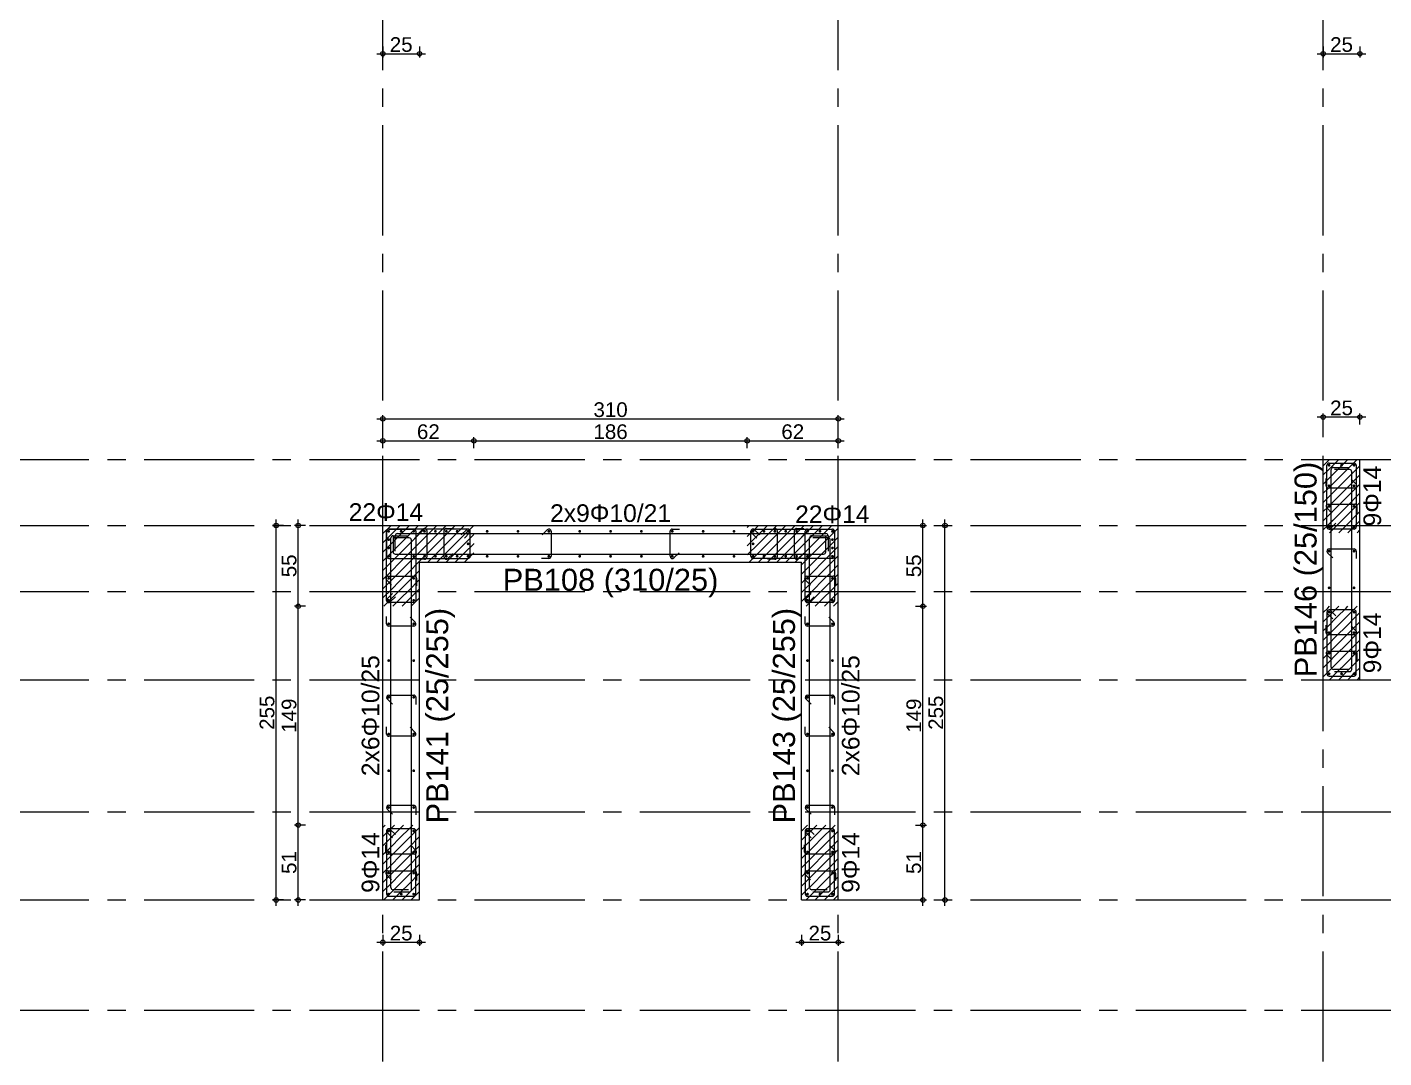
# Model space of a CAD drawing. Header units: millimetres. Extents: x 2232 to 85269, y -3593 to 5869.
# Drawn here: x 18174 to 19097, y 4433 to 5135 of the extents above; entities that cross this region are included whole.
import ezdxf

# ---------------------------------------------------------------- set-up
doc = ezdxf.new("R2010")
doc.units = ezdxf.units.MM
doc.linetypes.add('CENTER2', pattern=[112.5, 75, -12.5, 12.5, -12.5])
doc.linetypes.add('DASHDOT2', pattern=[12.7, 6.35, -3.175, 0, -3.175])
doc.layers.add('aks', color=251, linetype='DASHDOT2', lineweight=35)
for name, color, linetype in [('Donatı Yazısı', 7, 'Continuous'), ('Donatı Çizgisi', 7, 'Continuous'), ('Kolon', 7, 'Continuous'), ('Ölçülendirme', 7, 'Continuous')]:
    doc.layers.add(name, color=color, linetype=linetype)
doc.styles.add('arial_1_18', font='arial.ttf', dxfattribs={"height": 0.2})

# ---------------------------------------------------------------- blocks, each defined once
blk = doc.blocks.new('IDE912Entity7130')
at = {"layer": 'aks', "color": 250, "linetype": 'CENTER2', "lineweight": 5}
blk.add_lwpolyline([(444.42, 1895), (3754.42, 1895)], dxfattribs=at)
blk = doc.blocks.new('IDE912Entity7131')
at = {"layer": 'aks', "color": 250, "linetype": 'CENTER2', "lineweight": 5}
blk.add_lwpolyline([(444.42, 1745), (3754.42, 1745)], dxfattribs=at)
blk = doc.blocks.new('IDE912Entity7132')
at = {"layer": 'aks', "color": 250, "linetype": 'CENTER2', "lineweight": 5}
blk.add_lwpolyline([(444.42, 1850), (3754.42, 1850)], dxfattribs=at)
blk = doc.blocks.new('IDE912Entity7133')
at = {"layer": 'aks', "color": 250, "linetype": 'CENTER2', "lineweight": 5}
blk.add_lwpolyline([(444.42, 1595), (3754.42, 1595)], dxfattribs=at)
blk = doc.blocks.new('IDE912Entity7134')
at = {"layer": 'aks', "color": 250, "linetype": 'CENTER2', "lineweight": 5}
blk.add_lwpolyline([(444.42, 1805), (3754.42, 1805)], dxfattribs=at)
blk = doc.blocks.new('IDE912Entity7135')
at = {"layer": 'aks', "color": 250, "linetype": 'CENTER2', "lineweight": 5}
blk.add_lwpolyline([(444.42, 1655), (3754.42, 1655)], dxfattribs=at)
blk = doc.blocks.new('IDE912Entity7156')
at = {"layer": 'aks', "color": 250, "linetype": 'CENTER2', "lineweight": 5}
blk.add_lwpolyline([(444.42, 1520), (3754.42, 1520)], dxfattribs=at)
blk = doc.blocks.new('IDE912Entity7161')
at = {"layer": 'aks', "color": 250, "linetype": 'CENTER2', "lineweight": 5}
blk.add_lwpolyline([(2294.42, 360), (2294.42, 2530)], dxfattribs=at)
blk = doc.blocks.new('IDE912Entity7162')
at = {"layer": 'aks', "color": 250, "linetype": 'CENTER2', "lineweight": 5}
blk.add_lwpolyline([(2934.42, 360), (2934.42, 2530)], dxfattribs=at)
blk = doc.blocks.new('IDE912Entity7163')
at = {"layer": 'aks', "color": 250, "linetype": 'CENTER2', "lineweight": 5}
blk.add_lwpolyline([(2604.42, 360), (2604.42, 2530)], dxfattribs=at)

msp = doc.modelspace()

# ---------------------------------------------------------------- hatches: boundary and pattern name
at = {"layer": 'Donatı Çizgisi', "linetype": 'Continuous', "lineweight": 5}
h = msp.add_hatch(color=5, dxfattribs=at)
edge = h.paths.add_edge_path(flags=0)
edge.add_arc((19059.66, 4836.72), 1, 0, 360)
h = msp.add_hatch(color=5, dxfattribs=at)
edge = h.paths.add_edge_path(flags=0)
edge.add_arc((19068.16, 4836.72), 1, 0, 360)
h = msp.add_hatch(color=5, dxfattribs=at)
edge = h.paths.add_edge_path(flags=0)
edge.add_arc((19076.66, 4836.72), 1, 0, 360)
h = msp.add_hatch(color=5, dxfattribs=at)
edge = h.paths.add_edge_path(flags=0)
edge.add_arc((19059.66, 4822.72), 1, 0, 360)
h = msp.add_hatch(color=5, dxfattribs=at)
edge = h.paths.add_edge_path(flags=0)
edge.add_arc((19076.66, 4822.72), 1, 0, 360)
h = msp.add_hatch(color=5, dxfattribs=at)
edge = h.paths.add_edge_path(flags=0)
edge.add_arc((19059.66, 4808.72), 1, 0, 360)
h = msp.add_hatch(color=5, dxfattribs=at)
edge = h.paths.add_edge_path(flags=0)
edge.add_arc((19076.66, 4808.72), 1, 0, 360)
h = msp.add_hatch(color=5, dxfattribs=at)
edge = h.paths.add_edge_path(flags=0)
edge.add_arc((18419.66, 4791.72), 1, 0, 360)
h = msp.add_hatch(color=5, dxfattribs=at)
edge = h.paths.add_edge_path(flags=0)
edge.add_arc((18428.16, 4791.72), 1, 0, 360)
h = msp.add_hatch(color=5, dxfattribs=at)
edge = h.paths.add_edge_path(flags=0)
edge.add_arc((18436.66, 4791.72), 1, 0, 360)
h = msp.add_hatch(color=5, dxfattribs=at)
edge = h.paths.add_edge_path(flags=0)
edge.add_arc((18444.06, 4791.72), 1, 0, 360)
h = msp.add_hatch(color=5, dxfattribs=at)
edge = h.paths.add_edge_path(flags=0)
edge.add_arc((18451.46, 4791.72), 1, 0, 360)
h = msp.add_hatch(color=5, dxfattribs=at)
edge = h.paths.add_edge_path(flags=0)
edge.add_arc((18458.86, 4791.72), 1, 0, 360)
h = msp.add_hatch(color=5, dxfattribs=at)
edge = h.paths.add_edge_path(flags=0)
edge.add_arc((18466.26, 4791.72), 1, 0, 360)
h = msp.add_hatch(color=5, dxfattribs=at)
edge = h.paths.add_edge_path(flags=0)
edge.add_arc((18473.66, 4791.72), 1, 0, 360)
h = msp.add_hatch(color=5, dxfattribs=at)
edge = h.paths.add_edge_path(flags=0)
edge.add_arc((18486.66, 4791.72), 1, 0, 360)
h = msp.add_hatch(color=5, dxfattribs=at)
edge = h.paths.add_edge_path(flags=0)
edge.add_arc((18507.66, 4791.72), 1, 0, 360)
h = msp.add_hatch(color=5, dxfattribs=at)
edge = h.paths.add_edge_path(flags=0)
edge.add_arc((18528.66, 4791.72), 1, 0, 360)
h = msp.add_hatch(color=5, dxfattribs=at)
edge = h.paths.add_edge_path(flags=0)
edge.add_arc((18549.66, 4791.72), 1, 0, 360)
h = msp.add_hatch(color=5, dxfattribs=at)
edge = h.paths.add_edge_path(flags=0)
edge.add_arc((18570.66, 4791.72), 1, 0, 360)
h = msp.add_hatch(color=5, dxfattribs=at)
edge = h.paths.add_edge_path(flags=0)
edge.add_arc((18591.66, 4791.72), 1, 0, 360)
h = msp.add_hatch(color=5, dxfattribs=at)
edge = h.paths.add_edge_path(flags=0)
edge.add_arc((18612.66, 4791.72), 1, 0, 360)
h = msp.add_hatch(color=5, dxfattribs=at)
edge = h.paths.add_edge_path(flags=0)
edge.add_arc((18633.66, 4791.72), 1, 0, 360)
h = msp.add_hatch(color=5, dxfattribs=at)
edge = h.paths.add_edge_path(flags=0)
edge.add_arc((18654.66, 4791.72), 1, 0, 360)
h = msp.add_hatch(color=5, dxfattribs=at)
edge = h.paths.add_edge_path(flags=0)
edge.add_arc((18667.66, 4791.72), 1, 0, 360)
h = msp.add_hatch(color=5, dxfattribs=at)
edge = h.paths.add_edge_path(flags=0)
edge.add_arc((18675.06, 4791.72), 1, 0, 360)
h = msp.add_hatch(color=5, dxfattribs=at)
edge = h.paths.add_edge_path(flags=0)
edge.add_arc((18682.46, 4791.72), 1, 0, 360)
h = msp.add_hatch(color=5, dxfattribs=at)
edge = h.paths.add_edge_path(flags=0)
edge.add_arc((18689.86, 4791.72), 1, 0, 360)
h = msp.add_hatch(color=5, dxfattribs=at)
edge = h.paths.add_edge_path(flags=0)
edge.add_arc((18697.26, 4791.72), 1, 0, 360)
h = msp.add_hatch(color=5, dxfattribs=at)
edge = h.paths.add_edge_path(flags=0)
edge.add_arc((18704.66, 4791.72), 1, 0, 360)
h = msp.add_hatch(color=5, dxfattribs=at)
edge = h.paths.add_edge_path(flags=0)
edge.add_arc((18713.16, 4791.72), 1, 0, 360)
h = msp.add_hatch(color=5, dxfattribs=at)
edge = h.paths.add_edge_path(flags=0)
edge.add_arc((18721.66, 4791.72), 1, 0, 360)
h = msp.add_hatch(color=5, dxfattribs=at)
edge = h.paths.add_edge_path(flags=0)
edge.add_arc((19059.66, 4794.72), 1, 0, 360)
h = msp.add_hatch(color=5, dxfattribs=at)
edge = h.paths.add_edge_path(flags=0)
edge.add_arc((19076.66, 4794.72), 1, 0, 360)
h = msp.add_hatch(color=5, dxfattribs=at)
edge = h.paths.add_edge_path(flags=0)
edge.add_arc((18419.66, 4786.05), 1, 0, 360)
h = msp.add_hatch(color=5, dxfattribs=at)
edge = h.paths.add_edge_path(flags=0)
edge.add_arc((18473.66, 4783.22), 1, 0, 360)
h = msp.add_hatch(color=5, dxfattribs=at)
edge = h.paths.add_edge_path(flags=0)
edge.add_arc((18667.66, 4783.22), 1, 0, 360)
h = msp.add_hatch(color=5, dxfattribs=at)
edge = h.paths.add_edge_path(flags=0)
edge.add_arc((18721.66, 4786.05), 1, 0, 360)
h = msp.add_hatch(color=5, dxfattribs=at)
edge = h.paths.add_edge_path(flags=0)
edge.add_arc((18419.66, 4780.38), 1, 0, 360)
h = msp.add_hatch(color=5, dxfattribs=at)
edge = h.paths.add_edge_path(flags=0)
edge.add_arc((18419.66, 4774.72), 1, 0, 360)
h = msp.add_hatch(color=5, dxfattribs=at)
edge = h.paths.add_edge_path(flags=0)
edge.add_arc((18436.66, 4774.72), 1, 0, 360)
h = msp.add_hatch(color=5, dxfattribs=at)
edge = h.paths.add_edge_path(flags=0)
edge.add_arc((18444.06, 4774.72), 1, 0, 360)
h = msp.add_hatch(color=5, dxfattribs=at)
edge = h.paths.add_edge_path(flags=0)
edge.add_arc((18451.46, 4774.72), 1, 0, 360)
h = msp.add_hatch(color=5, dxfattribs=at)
edge = h.paths.add_edge_path(flags=0)
edge.add_arc((18458.86, 4774.72), 1, 0, 360)
h = msp.add_hatch(color=5, dxfattribs=at)
edge = h.paths.add_edge_path(flags=0)
edge.add_arc((18466.26, 4774.72), 1, 0, 360)
h = msp.add_hatch(color=5, dxfattribs=at)
edge = h.paths.add_edge_path(flags=0)
edge.add_arc((18473.66, 4774.72), 1, 0, 360)
h = msp.add_hatch(color=5, dxfattribs=at)
edge = h.paths.add_edge_path(flags=0)
edge.add_arc((18486.66, 4774.72), 1, 0, 360)
h = msp.add_hatch(color=5, dxfattribs=at)
edge = h.paths.add_edge_path(flags=0)
edge.add_arc((18507.66, 4774.72), 1, 0, 360)
h = msp.add_hatch(color=5, dxfattribs=at)
edge = h.paths.add_edge_path(flags=0)
edge.add_arc((18528.66, 4774.72), 1, 0, 360)
h = msp.add_hatch(color=5, dxfattribs=at)
edge = h.paths.add_edge_path(flags=0)
edge.add_arc((18549.66, 4774.72), 1, 0, 360)
h = msp.add_hatch(color=5, dxfattribs=at)
edge = h.paths.add_edge_path(flags=0)
edge.add_arc((18570.66, 4774.72), 1, 0, 360)
h = msp.add_hatch(color=5, dxfattribs=at)
edge = h.paths.add_edge_path(flags=0)
edge.add_arc((18591.66, 4774.72), 1, 0, 360)
h = msp.add_hatch(color=5, dxfattribs=at)
edge = h.paths.add_edge_path(flags=0)
edge.add_arc((18612.66, 4774.72), 1, 0, 360)
h = msp.add_hatch(color=5, dxfattribs=at)
edge = h.paths.add_edge_path(flags=0)
edge.add_arc((18633.66, 4774.72), 1, 0, 360)
h = msp.add_hatch(color=5, dxfattribs=at)
edge = h.paths.add_edge_path(flags=0)
edge.add_arc((18654.66, 4774.72), 1, 0, 360)
h = msp.add_hatch(color=5, dxfattribs=at)
edge = h.paths.add_edge_path(flags=0)
edge.add_arc((18667.66, 4774.72), 1, 0, 360)
h = msp.add_hatch(color=5, dxfattribs=at)
edge = h.paths.add_edge_path(flags=0)
edge.add_arc((18675.06, 4774.72), 1, 0, 360)
h = msp.add_hatch(color=5, dxfattribs=at)
edge = h.paths.add_edge_path(flags=0)
edge.add_arc((18682.46, 4774.72), 1, 0, 360)
h = msp.add_hatch(color=5, dxfattribs=at)
edge = h.paths.add_edge_path(flags=0)
edge.add_arc((18689.86, 4774.72), 1, 0, 360)
h = msp.add_hatch(color=5, dxfattribs=at)
edge = h.paths.add_edge_path(flags=0)
edge.add_arc((18697.26, 4774.72), 1, 0, 360)
h = msp.add_hatch(color=5, dxfattribs=at)
edge = h.paths.add_edge_path(flags=0)
edge.add_arc((18704.66, 4774.72), 1, 0, 360)
h = msp.add_hatch(color=5, dxfattribs=at)
edge = h.paths.add_edge_path(flags=0)
edge.add_arc((18721.66, 4780.38), 1, 0, 360)
h = msp.add_hatch(color=5, dxfattribs=at)
edge = h.paths.add_edge_path(flags=0)
edge.add_arc((18721.66, 4774.72), 1, 0, 360)
h = msp.add_hatch(color=5, dxfattribs=at)
edge = h.paths.add_edge_path(flags=0)
edge.add_arc((19059.66, 4778.22), 1, 0, 360)
h = msp.add_hatch(color=5, dxfattribs=at)
edge = h.paths.add_edge_path(flags=0)
edge.add_arc((19076.66, 4778.22), 1, 0, 360)
h = msp.add_hatch(color=5, dxfattribs=at)
edge = h.paths.add_edge_path(flags=0)
edge.add_arc((18419.66, 4759.72), 1, 0, 360)
h = msp.add_hatch(color=5, dxfattribs=at)
edge = h.paths.add_edge_path(flags=0)
edge.add_arc((18436.66, 4759.72), 1, 0, 360)
h = msp.add_hatch(color=5, dxfattribs=at)
edge = h.paths.add_edge_path(flags=0)
edge.add_arc((18704.66, 4759.72), 1, 0, 360)
h = msp.add_hatch(color=5, dxfattribs=at)
edge = h.paths.add_edge_path(flags=0)
edge.add_arc((18721.66, 4759.72), 1, 0, 360)
h = msp.add_hatch(color=5, dxfattribs=at)
edge = h.paths.add_edge_path(flags=0)
edge.add_arc((19059.66, 4753.22), 1, 0, 360)
h = msp.add_hatch(color=5, dxfattribs=at)
edge = h.paths.add_edge_path(flags=0)
edge.add_arc((19076.66, 4753.22), 1, 0, 360)
h = msp.add_hatch(color=5, dxfattribs=at)
edge = h.paths.add_edge_path(flags=0)
edge.add_arc((18419.66, 4744.72), 1, 0, 360)
h = msp.add_hatch(color=5, dxfattribs=at)
edge = h.paths.add_edge_path(flags=0)
edge.add_arc((18436.66, 4744.72), 1, 0, 360)
h = msp.add_hatch(color=5, dxfattribs=at)
edge = h.paths.add_edge_path(flags=0)
edge.add_arc((18704.66, 4744.72), 1, 0, 360)
h = msp.add_hatch(color=5, dxfattribs=at)
edge = h.paths.add_edge_path(flags=0)
edge.add_arc((18721.66, 4744.72), 1, 0, 360)
h = msp.add_hatch(color=5, dxfattribs=at)
edge = h.paths.add_edge_path(flags=0)
edge.add_arc((19059.66, 4736.72), 1, 0, 360)
h = msp.add_hatch(color=5, dxfattribs=at)
edge = h.paths.add_edge_path(flags=0)
edge.add_arc((19076.66, 4736.72), 1, 0, 360)
h = msp.add_hatch(color=5, dxfattribs=at)
edge = h.paths.add_edge_path(flags=0)
edge.add_arc((18419.66, 4728.72), 1, 0, 360)
h = msp.add_hatch(color=5, dxfattribs=at)
edge = h.paths.add_edge_path(flags=0)
edge.add_arc((18436.66, 4728.72), 1, 0, 360)
h = msp.add_hatch(color=5, dxfattribs=at)
edge = h.paths.add_edge_path(flags=0)
edge.add_arc((18704.66, 4728.72), 1, 0, 360)
h = msp.add_hatch(color=5, dxfattribs=at)
edge = h.paths.add_edge_path(flags=0)
edge.add_arc((18721.66, 4728.72), 1, 0, 360)
h = msp.add_hatch(color=5, dxfattribs=at)
edge = h.paths.add_edge_path(flags=0)
edge.add_arc((19059.66, 4722.72), 1, 0, 360)
h = msp.add_hatch(color=5, dxfattribs=at)
edge = h.paths.add_edge_path(flags=0)
edge.add_arc((19076.66, 4722.72), 1, 0, 360)
h = msp.add_hatch(color=5, dxfattribs=at)
edge = h.paths.add_edge_path(flags=0)
edge.add_arc((19059.66, 4708.72), 1, 0, 360)
h = msp.add_hatch(color=5, dxfattribs=at)
edge = h.paths.add_edge_path(flags=0)
edge.add_arc((19076.66, 4708.72), 1, 0, 360)
h = msp.add_hatch(color=5, dxfattribs=at)
edge = h.paths.add_edge_path(flags=0)
edge.add_arc((18419.66, 4703.72), 1, 0, 360)
h = msp.add_hatch(color=5, dxfattribs=at)
edge = h.paths.add_edge_path(flags=0)
edge.add_arc((18436.66, 4703.72), 1, 0, 360)
h = msp.add_hatch(color=5, dxfattribs=at)
edge = h.paths.add_edge_path(flags=0)
edge.add_arc((18704.66, 4703.72), 1, 0, 360)
h = msp.add_hatch(color=5, dxfattribs=at)
edge = h.paths.add_edge_path(flags=0)
edge.add_arc((18721.66, 4703.72), 1, 0, 360)
h = msp.add_hatch(color=5, dxfattribs=at)
edge = h.paths.add_edge_path(flags=0)
edge.add_arc((19059.66, 4694.72), 1, 0, 360)
h = msp.add_hatch(color=5, dxfattribs=at)
edge = h.paths.add_edge_path(flags=0)
edge.add_arc((19068.16, 4694.72), 1, 0, 360)
h = msp.add_hatch(color=5, dxfattribs=at)
edge = h.paths.add_edge_path(flags=0)
edge.add_arc((19076.66, 4694.72), 1, 0, 360)
h = msp.add_hatch(color=5, dxfattribs=at)
edge = h.paths.add_edge_path(flags=0)
edge.add_arc((18419.66, 4678.72), 1, 0, 360)
h = msp.add_hatch(color=5, dxfattribs=at)
edge = h.paths.add_edge_path(flags=0)
edge.add_arc((18436.66, 4678.72), 1, 0, 360)
h = msp.add_hatch(color=5, dxfattribs=at)
edge = h.paths.add_edge_path(flags=0)
edge.add_arc((18704.66, 4678.72), 1, 0, 360)
h = msp.add_hatch(color=5, dxfattribs=at)
edge = h.paths.add_edge_path(flags=0)
edge.add_arc((18721.66, 4678.72), 1, 0, 360)
h = msp.add_hatch(color=5, dxfattribs=at)
edge = h.paths.add_edge_path(flags=0)
edge.add_arc((18419.66, 4653.72), 1, 0, 360)
h = msp.add_hatch(color=5, dxfattribs=at)
edge = h.paths.add_edge_path(flags=0)
edge.add_arc((18436.66, 4653.72), 1, 0, 360)
h = msp.add_hatch(color=5, dxfattribs=at)
edge = h.paths.add_edge_path(flags=0)
edge.add_arc((18704.66, 4653.72), 1, 0, 360)
h = msp.add_hatch(color=5, dxfattribs=at)
edge = h.paths.add_edge_path(flags=0)
edge.add_arc((18721.66, 4653.72), 1, 0, 360)
h = msp.add_hatch(color=5, dxfattribs=at)
edge = h.paths.add_edge_path(flags=0)
edge.add_arc((18419.66, 4628.72), 1, 0, 360)
h = msp.add_hatch(color=5, dxfattribs=at)
edge = h.paths.add_edge_path(flags=0)
edge.add_arc((18436.66, 4628.72), 1, 0, 360)
h = msp.add_hatch(color=5, dxfattribs=at)
edge = h.paths.add_edge_path(flags=0)
edge.add_arc((18704.66, 4628.72), 1, 0, 360)
h = msp.add_hatch(color=5, dxfattribs=at)
edge = h.paths.add_edge_path(flags=0)
edge.add_arc((18721.66, 4628.72), 1, 0, 360)
h = msp.add_hatch(color=5, dxfattribs=at)
edge = h.paths.add_edge_path(flags=0)
edge.add_arc((18419.66, 4603.72), 1, 0, 360)
h = msp.add_hatch(color=5, dxfattribs=at)
edge = h.paths.add_edge_path(flags=0)
edge.add_arc((18436.66, 4603.72), 1, 0, 360)
h = msp.add_hatch(color=5, dxfattribs=at)
edge = h.paths.add_edge_path(flags=0)
edge.add_arc((18704.66, 4603.72), 1, 0, 360)
h = msp.add_hatch(color=5, dxfattribs=at)
edge = h.paths.add_edge_path(flags=0)
edge.add_arc((18721.66, 4603.72), 1, 0, 360)
h = msp.add_hatch(color=5, dxfattribs=at)
edge = h.paths.add_edge_path(flags=0)
edge.add_arc((18419.66, 4587.72), 1, 0, 360)
h = msp.add_hatch(color=5, dxfattribs=at)
edge = h.paths.add_edge_path(flags=0)
edge.add_arc((18436.66, 4587.72), 1, 0, 360)
h = msp.add_hatch(color=5, dxfattribs=at)
edge = h.paths.add_edge_path(flags=0)
edge.add_arc((18704.66, 4587.72), 1, 0, 360)
h = msp.add_hatch(color=5, dxfattribs=at)
edge = h.paths.add_edge_path(flags=0)
edge.add_arc((18721.66, 4587.72), 1, 0, 360)
h = msp.add_hatch(color=5, dxfattribs=at)
edge = h.paths.add_edge_path(flags=0)
edge.add_arc((18419.66, 4573.38), 1, 0, 360)
h = msp.add_hatch(color=5, dxfattribs=at)
edge = h.paths.add_edge_path(flags=0)
edge.add_arc((18436.66, 4573.38), 1, 0, 360)
h = msp.add_hatch(color=5, dxfattribs=at)
edge = h.paths.add_edge_path(flags=0)
edge.add_arc((18704.66, 4573.38), 1, 0, 360)
h = msp.add_hatch(color=5, dxfattribs=at)
edge = h.paths.add_edge_path(flags=0)
edge.add_arc((18721.66, 4573.38), 1, 0, 360)
h = msp.add_hatch(color=5, dxfattribs=at)
edge = h.paths.add_edge_path(flags=0)
edge.add_arc((18419.66, 4559.05), 1, 0, 360)
h = msp.add_hatch(color=5, dxfattribs=at)
edge = h.paths.add_edge_path(flags=0)
edge.add_arc((18436.66, 4559.05), 1, 0, 360)
h = msp.add_hatch(color=5, dxfattribs=at)
edge = h.paths.add_edge_path(flags=0)
edge.add_arc((18704.66, 4559.05), 1, 0, 360)
h = msp.add_hatch(color=5, dxfattribs=at)
edge = h.paths.add_edge_path(flags=0)
edge.add_arc((18721.66, 4559.05), 1, 0, 360)
h = msp.add_hatch(color=5, dxfattribs=at)
edge = h.paths.add_edge_path(flags=0)
edge.add_arc((18419.66, 4544.72), 1, 0, 360)
h = msp.add_hatch(color=5, dxfattribs=at)
edge = h.paths.add_edge_path(flags=0)
edge.add_arc((18428.16, 4544.72), 1, 0, 360)
h = msp.add_hatch(color=5, dxfattribs=at)
edge = h.paths.add_edge_path(flags=0)
edge.add_arc((18436.66, 4544.72), 1, 0, 360)
h = msp.add_hatch(color=5, dxfattribs=at)
edge = h.paths.add_edge_path(flags=0)
edge.add_arc((18704.66, 4544.72), 1, 0, 360)
h = msp.add_hatch(color=5, dxfattribs=at)
edge = h.paths.add_edge_path(flags=0)
edge.add_arc((18713.16, 4544.72), 1, 0, 360)
h = msp.add_hatch(color=5, dxfattribs=at)
edge = h.paths.add_edge_path(flags=0)
edge.add_arc((18721.66, 4544.72), 1, 0, 360)

# ---------------------------------------------------------------- linework, layer by layer
at = {"layer": 'Donatı Çizgisi', "color": 5, "linetype": 'Continuous', "lineweight": 5}
for points in [[(19058.16, 4794.72), (19058.16, 4836.72)], [(19059.66, 4838.22), (19076.66, 4838.22)], [(19078.16, 4836.72), (19078.16, 4794.72)], [(18473.66, 4793.22), (18419.66, 4793.22)], [(18419.66, 4793.22), (18436.66, 4793.22)], [(18472.6, 4792.78), (18469.06, 4789.24)], [(18667.66, 4793.22), (18721.66, 4793.22)], [(18668.72, 4792.78), (18672.26, 4789.24)], [(18704.66, 4793.22), (18721.66, 4793.22)], [(19058.6, 4795.78), (19062.13, 4799.31)], [(19076.66, 4793.22), (19059.66, 4793.22)], [(19064.26, 4797.19), (19060.72, 4793.66)], [(18418.16, 4791.72), (18418.16, 4774.72)], [(18418.16, 4744.72), (18418.16, 4791.72)], [(18438.16, 4791.72), (18438.16, 4744.72)], [(18471.18, 4787.12), (18474.72, 4790.66)], [(18475.16, 4774.72), (18475.16, 4791.72)], [(18666.16, 4774.72), (18666.16, 4791.72)], [(18670.13, 4787.12), (18666.6, 4790.66)], [(18703.16, 4744.72), (18703.16, 4791.72)], [(18723.16, 4791.72), (18723.16, 4774.72)], [(18723.16, 4791.72), (18723.16, 4744.72)], [(18419.66, 4773.22), (18473.66, 4773.22)], [(18721.66, 4773.22), (18667.66, 4773.22)], [(18418.6, 4745.78), (18422.13, 4749.31)], [(18424.26, 4747.19), (18420.72, 4743.66)], [(18703.6, 4745.78), (18707.13, 4749.31)], [(18709.26, 4747.19), (18705.72, 4743.66)], [(18436.66, 4743.22), (18419.66, 4743.22)], [(18721.66, 4743.22), (18704.66, 4743.22)], [(19076.66, 4738.22), (19059.66, 4738.22)], [(19064.26, 4734.24), (19060.72, 4737.78)], [(19058.16, 4736.72), (19058.16, 4694.72)], [(19058.6, 4735.66), (19062.13, 4732.12)], [(19078.16, 4694.72), (19078.16, 4736.72)], [(19059.66, 4693.22), (19076.66, 4693.22)], [(18418.16, 4587.72), (18418.16, 4544.72)], [(18418.6, 4586.66), (18422.13, 4583.12)], [(18436.66, 4589.22), (18419.66, 4589.22)], [(18424.26, 4585.24), (18420.72, 4588.78)], [(18438.16, 4544.72), (18438.16, 4587.72)], [(18703.16, 4587.72), (18703.16, 4544.72)], [(18703.6, 4586.66), (18707.13, 4583.12)], [(18721.66, 4589.22), (18704.66, 4589.22)], [(18709.26, 4585.24), (18705.72, 4588.78)], [(18723.16, 4544.72), (18723.16, 4587.72)], [(18419.66, 4543.22), (18436.66, 4543.22)], [(18704.66, 4543.22), (18721.66, 4543.22)]]:
    msp.add_lwpolyline(points, dxfattribs=at)
at = {"layer": 'Donatı Çizgisi', "color": 1, "linetype": 'Continuous', "lineweight": 5}
for points in [[(19061.16, 4699.22), (19061.16, 4833.72)], [(19062.66, 4835.22), (19073.06, 4835.22)], [(19073.66, 4833.72), (19063.26, 4833.72)], [(19075.16, 4697.72), (19075.16, 4832.22)], [(19057.66, 4822.72), (19057.66, 4827.72)], [(19077.16, 4821.22), (19059.16, 4821.22)], [(19074.68, 4827.31), (19078.22, 4823.78)], [(19061.63, 4804.12), (19058.1, 4807.66)], [(19059.16, 4810.22), (19077.16, 4810.22)], [(19078.66, 4808.72), (19078.66, 4803.72)], [(18439.46, 4789.74), (18443, 4793.28)], [(18458.86, 4793.72), (18463.86, 4793.72)], [(18524.06, 4789.24), (18527.6, 4792.78)], [(18612.66, 4793.22), (18617.66, 4793.22)], [(18677.86, 4789.74), (18681.4, 4793.28)], [(18697.26, 4793.72), (18702.26, 4793.72)], [(18421.16, 4549.22), (18421.16, 4787.22)], [(18422.66, 4788.72), (18433.06, 4788.72)], [(18422.66, 4788.12), (18422.66, 4777.72)], [(18433.66, 4787.22), (18423.26, 4787.22)], [(18424.16, 4778.32), (18424.16, 4788.72)], [(18425.66, 4790.22), (18717.16, 4790.22)], [(18435.16, 4547.72), (18435.16, 4785.72)], [(18445.56, 4792.22), (18445.56, 4774.22)], [(18457.36, 4774.22), (18457.36, 4792.22)], [(18530.16, 4791.72), (18530.16, 4774.72)], [(18611.16, 4774.72), (18611.16, 4791.72)], [(18683.96, 4792.22), (18683.96, 4774.22)], [(18695.76, 4774.22), (18695.76, 4792.22)], [(18706.16, 4549.22), (18706.16, 4787.22)], [(18707.66, 4788.72), (18718.06, 4788.72)], [(18718.66, 4787.22), (18708.26, 4787.22)], [(18717.16, 4777.72), (18717.16, 4788.12)], [(18718.66, 4788.72), (18718.66, 4778.32)], [(18720.16, 4547.72), (18720.16, 4785.72)], [(18424.16, 4776.22), (18715.66, 4776.22)], [(18463.46, 4776.69), (18459.92, 4773.16)], [(18617.26, 4777.19), (18613.72, 4773.66)], [(18701.86, 4776.69), (18698.32, 4773.16)], [(19062.13, 4773.62), (19058.6, 4777.16)], [(19059.66, 4779.72), (19076.66, 4779.72)], [(19078.16, 4778.22), (19078.16, 4773.22)], [(18444.06, 4772.72), (18439.06, 4772.72)], [(18528.66, 4773.22), (18523.66, 4773.22)], [(18682.46, 4772.72), (18677.46, 4772.72)], [(18421.63, 4755.12), (18418.1, 4758.66)], [(18419.16, 4761.22), (18437.16, 4761.22)], [(18438.66, 4759.72), (18438.66, 4754.72)], [(18706.63, 4755.12), (18703.1, 4758.66)], [(18704.16, 4761.22), (18722.16, 4761.22)], [(18723.66, 4759.72), (18723.66, 4754.72)], [(18418.16, 4728.72), (18418.16, 4733.72)], [(18434.18, 4733.31), (18437.72, 4729.78)], [(18703.16, 4728.72), (18703.16, 4733.72)], [(18719.18, 4733.31), (18722.72, 4729.78)], [(18436.66, 4727.22), (18419.66, 4727.22)], [(18721.66, 4727.22), (18704.66, 4727.22)], [(19057.66, 4722.72), (19057.66, 4727.72)], [(19077.16, 4721.22), (19059.16, 4721.22)], [(19074.68, 4727.31), (19078.22, 4723.78)], [(19059.16, 4710.22), (19077.16, 4710.22)], [(19061.63, 4704.12), (19058.1, 4707.66)], [(19078.66, 4708.72), (19078.66, 4703.72)], [(19073.06, 4697.72), (19062.66, 4697.72)], [(19063.26, 4696.22), (19073.66, 4696.22)], [(18422.13, 4674.12), (18418.6, 4677.66)], [(18419.66, 4680.22), (18436.66, 4680.22)], [(18438.16, 4678.72), (18438.16, 4673.72)], [(18707.13, 4674.12), (18703.6, 4677.66)], [(18704.66, 4680.22), (18721.66, 4680.22)], [(18723.16, 4678.72), (18723.16, 4673.72)], [(18418.16, 4653.72), (18418.16, 4658.72)], [(18434.18, 4658.31), (18437.72, 4654.78)], [(18703.16, 4653.72), (18703.16, 4658.72)], [(18719.18, 4658.31), (18722.72, 4654.78)], [(18436.66, 4652.22), (18419.66, 4652.22)], [(18721.66, 4652.22), (18704.66, 4652.22)], [(18422.13, 4599.12), (18418.6, 4602.66)], [(18419.66, 4605.22), (18436.66, 4605.22)], [(18438.16, 4603.72), (18438.16, 4598.72)], [(18707.13, 4599.12), (18703.6, 4602.66)], [(18704.66, 4605.22), (18721.66, 4605.22)], [(18723.16, 4603.72), (18723.16, 4598.72)], [(18417.66, 4573.38), (18417.66, 4578.38)], [(18437.16, 4571.88), (18419.16, 4571.88)], [(18434.68, 4577.98), (18438.22, 4574.44)], [(18702.66, 4573.38), (18702.66, 4578.38)], [(18722.16, 4571.88), (18704.16, 4571.88)], [(18719.68, 4577.98), (18723.22, 4574.44)], [(18421.63, 4554.45), (18418.1, 4557.99)], [(18419.16, 4560.55), (18437.16, 4560.55)], [(18438.66, 4559.05), (18438.66, 4554.05)], [(18706.63, 4554.45), (18703.1, 4557.99)], [(18704.16, 4560.55), (18722.16, 4560.55)], [(18723.66, 4559.05), (18723.66, 4554.05)], [(18433.06, 4547.72), (18422.66, 4547.72)], [(18423.26, 4546.22), (18433.66, 4546.22)], [(18718.06, 4547.72), (18707.66, 4547.72)], [(18708.26, 4546.22), (18718.66, 4546.22)]]:
    msp.add_lwpolyline(points, dxfattribs=at)
at = {"layer": 'Donatı Çizgisi', "color": 5, "linetype": 'Continuous', "lineweight": 5}
for centre, start, end in [((19059.66, 4836.72), 90, 180), ((19076.66, 4836.72), 0, 90), ((18419.66, 4791.72), 90, 180), ((18419.66, 4791.72), 90, 180), ((18436.66, 4791.72), 0, 90), ((18473.66, 4791.72), 0, 135), ((18473.66, 4791.72), 315, 90), ((18667.66, 4791.72), 90, 225), ((18667.66, 4791.72), 45, 180), ((18704.66, 4791.72), 90, 180), ((18721.66, 4791.72), 0, 90), ((18721.66, 4791.72), 0, 90), ((19059.66, 4794.72), 135, 270), ((19059.66, 4794.72), 180, 315), ((19076.66, 4794.72), 270, 0), ((18419.66, 4774.72), 180, 270), ((18473.66, 4774.72), 270, 0), ((18667.66, 4774.72), 180, 270), ((18721.66, 4774.72), 270, 0), ((18419.66, 4744.72), 135, 270), ((18419.66, 4744.72), 180, 315), ((18436.66, 4744.72), 270, 0), ((18704.66, 4744.72), 135, 270), ((18704.66, 4744.72), 180, 315), ((18721.66, 4744.72), 270, 0), ((19059.66, 4736.72), 45, 180), ((19059.66, 4736.72), 90, 225), ((19076.66, 4736.72), 0, 90), ((19059.66, 4694.72), 180, 270), ((19076.66, 4694.72), 270, 0), ((18419.66, 4587.72), 45, 180), ((18419.66, 4587.72), 90, 225), ((18436.66, 4587.72), 0, 90), ((18704.66, 4587.72), 45, 180), ((18704.66, 4587.72), 90, 225), ((18721.66, 4587.72), 0, 90), ((18419.66, 4544.72), 180, 270), ((18436.66, 4544.72), 270, 0), ((18704.66, 4544.72), 180, 270), ((18721.66, 4544.72), 270, 0)]:
    msp.add_arc(centre, 1.5, start, end, dxfattribs=at)
at = {"layer": 'Donatı Çizgisi', "color": 1, "linetype": 'Continuous', "lineweight": 5}
for centre, start, end in [((19062.66, 4833.72), 90, 180), ((19073.66, 4832.22), 0, 90), ((19059.16, 4822.72), 180, 270), ((19077.16, 4822.72), 270, 45), ((19059.16, 4808.72), 90, 225), ((19077.16, 4808.72), 0, 90), ((18444.06, 4792.22), 0, 135), ((18458.86, 4792.22), 90, 180), ((18528.66, 4791.72), 0, 135), ((18612.66, 4791.72), 90, 180), ((18682.46, 4792.22), 0, 135), ((18697.26, 4792.22), 90, 180), ((18422.66, 4787.22), 90, 180), ((18425.66, 4788.72), 90, 180), ((18433.66, 4785.72), 0, 90), ((18707.66, 4787.22), 90, 180), ((18717.16, 4788.72), 0, 90), ((18718.66, 4785.72), 0, 90), ((18424.16, 4777.72), 180, 270), ((18444.06, 4774.22), 270, 0), ((18458.86, 4774.22), 180, 315), ((18528.66, 4774.72), 270, 0), ((18612.66, 4774.72), 180, 315), ((18682.46, 4774.22), 270, 0), ((18697.26, 4774.22), 180, 315), ((18715.66, 4777.72), 270, 0), ((19059.66, 4778.22), 90, 225), ((19076.66, 4778.22), 0, 90), ((18419.16, 4759.72), 90, 225), ((18437.16, 4759.72), 0, 90), ((18704.16, 4759.72), 90, 225), ((18722.16, 4759.72), 0, 90), ((18419.66, 4728.72), 180, 270), ((18436.66, 4728.72), 270, 45), ((18704.66, 4728.72), 180, 270), ((18721.66, 4728.72), 270, 45), ((19059.16, 4722.72), 180, 270), ((19077.16, 4722.72), 270, 45), ((19059.16, 4708.72), 90, 225), ((19077.16, 4708.72), 0, 90), ((19062.66, 4699.22), 180, 270), ((19073.66, 4697.72), 270, 0), ((18419.66, 4678.72), 90, 225), ((18436.66, 4678.72), 0, 90), ((18704.66, 4678.72), 90, 225), ((18721.66, 4678.72), 0, 90), ((18436.66, 4653.72), 270, 45), ((18721.66, 4653.72), 270, 45), ((18419.66, 4653.72), 180, 270), ((18704.66, 4653.72), 180, 270), ((18419.66, 4603.72), 90, 225), ((18436.66, 4603.72), 0, 90), ((18704.66, 4603.72), 90, 225), ((18721.66, 4603.72), 0, 90), ((18419.16, 4573.38), 180, 270), ((18437.16, 4573.38), 270, 45), ((18704.16, 4573.38), 180, 270), ((18722.16, 4573.38), 270, 45), ((18419.16, 4559.05), 90, 225), ((18437.16, 4559.05), 0, 90), ((18704.16, 4559.05), 90, 225), ((18722.16, 4559.05), 0, 90), ((18422.66, 4549.22), 180, 270), ((18433.66, 4547.72), 270, 0), ((18707.66, 4549.22), 180, 270), ((18718.66, 4547.72), 270, 0)]:
    msp.add_arc(centre, 1.5, start, end, dxfattribs=at)
at = {"layer": 'Kolon', "color": 33, "linetype": 'Continuous', "lineweight": -3}
for points in [[(19055.66, 4690.72), (19055.66, 4840.72)], [(19055.66, 4840.72), (19080.66, 4840.72)], [(19080.66, 4690.72), (19080.66, 4840.72)], [(18415.66, 4795.72), (18440.66, 4795.72)], [(18415.66, 4770.72), (18415.66, 4795.72)], [(18440.66, 4795.72), (18700.66, 4795.72)], [(18700.66, 4795.72), (18725.66, 4795.72)], [(18725.66, 4770.72), (18725.66, 4795.72)], [(18415.66, 4540.72), (18415.66, 4770.72)], [(18440.66, 4770.72), (18700.66, 4770.72)], [(18440.66, 4540.72), (18440.66, 4770.72)], [(18700.66, 4540.72), (18700.66, 4770.72)], [(18725.66, 4540.72), (18725.66, 4770.72)], [(19055.66, 4690.72), (19080.66, 4690.72)], [(18415.66, 4540.72), (18440.66, 4540.72)], [(18700.66, 4540.72), (18725.66, 4540.72)]]:
    msp.add_lwpolyline(points, dxfattribs=at)
at = {"layer": 'Kolon', "color": 251, "linetype": 'Continuous', "lineweight": -3}
for points in [[(19055.66, 4836.39), (19058.74, 4839.47)], [(19058.74, 4833.22), (19066.24, 4840.72)], [(19058.74, 4839.47), (19059.99, 4840.72)], [(19064.99, 4833.22), (19071.24, 4839.47)], [(19071.24, 4833.22), (19078.74, 4840.72)], [(19071.24, 4839.47), (19072.49, 4840.72)], [(19055.66, 4830.14), (19058.74, 4833.22)], [(19058.74, 4820.72), (19071.24, 4833.22)], [(19058.74, 4826.97), (19064.99, 4833.22)], [(19071.24, 4826.97), (19077.49, 4833.22)], [(19071.24, 4820.72), (19080.66, 4830.14)], [(19077.49, 4833.22), (19080.66, 4836.39)], [(19055.66, 4823.89), (19058.74, 4826.97)], [(19055.66, 4817.64), (19058.74, 4820.72)], [(19058.74, 4808.22), (19071.24, 4820.72)], [(19058.74, 4814.47), (19064.99, 4820.72)], [(19064.99, 4820.72), (19071.24, 4826.97)], [(19071.24, 4814.47), (19077.49, 4820.72)], [(19077.49, 4820.72), (19080.66, 4823.89)], [(19055.66, 4811.39), (19058.74, 4814.47)], [(19064.99, 4808.22), (19071.24, 4814.47)], [(19071.24, 4808.22), (19080.66, 4817.64)], [(19077.49, 4808.22), (19080.66, 4811.39)], [(19055.66, 4805.14), (19058.74, 4808.22)], [(19055.66, 4798.89), (19058.74, 4801.97)], [(19058.74, 4795.72), (19071.24, 4808.22)], [(19058.74, 4801.97), (19064.99, 4808.22)], [(19064.99, 4795.72), (19071.24, 4801.97)], [(19071.24, 4801.97), (19077.49, 4808.22)], [(19071.24, 4795.72), (19080.66, 4805.14)], [(18415.66, 4790.14), (18421.24, 4795.72)], [(18415.66, 4790.14), (18421.24, 4795.72)], [(18421.24, 4783.22), (18433.74, 4795.72)], [(18421.24, 4789.47), (18427.49, 4795.72)], [(18421.24, 4795.72), (18421.24, 4795.72)], [(18421.24, 4783.22), (18433.74, 4795.72)], [(18421.24, 4789.47), (18427.49, 4795.72)], [(18421.24, 4795.72), (18421.24, 4795.72)], [(18427.49, 4795.72), (18427.49, 4795.72)], [(18427.49, 4795.72), (18427.49, 4795.72)], [(18433.74, 4783.22), (18446.24, 4795.72)], [(18433.74, 4789.47), (18439.99, 4795.72)], [(18433.74, 4795.72), (18433.74, 4795.72)], [(18433.74, 4789.47), (18439.99, 4795.72)], [(18433.74, 4795.72), (18433.74, 4795.72)], [(18439.99, 4795.72), (18439.99, 4795.72)], [(18439.99, 4795.72), (18439.99, 4795.72)], [(18446.24, 4783.22), (18458.74, 4795.72)], [(18446.24, 4789.47), (18452.49, 4795.72)], [(18446.24, 4795.72), (18446.24, 4795.72)], [(18452.49, 4795.72), (18452.49, 4795.72)], [(18458.74, 4783.22), (18471.24, 4795.72)], [(18458.74, 4789.47), (18464.99, 4795.72)], [(18458.74, 4795.72), (18458.74, 4795.72)], [(18464.99, 4795.72), (18464.99, 4795.72)], [(18471.24, 4789.47), (18477.49, 4795.72)], [(18471.24, 4795.72), (18471.24, 4795.72)], [(18477.49, 4795.72), (18477.49, 4795.72)], [(18663.66, 4788.14), (18671.24, 4795.72)], [(18663.66, 4794.39), (18664.99, 4795.72)], [(18664.99, 4795.72), (18664.99, 4795.72)], [(18671.24, 4783.22), (18683.74, 4795.72)], [(18671.24, 4789.47), (18677.49, 4795.72)], [(18671.24, 4795.72), (18671.24, 4795.72)], [(18677.49, 4795.72), (18677.49, 4795.72)], [(18683.74, 4783.22), (18696.24, 4795.72)], [(18683.74, 4789.47), (18689.99, 4795.72)], [(18683.74, 4795.72), (18683.74, 4795.72)], [(18689.99, 4795.72), (18689.99, 4795.72)], [(18696.24, 4783.22), (18708.74, 4795.72)], [(18696.24, 4789.47), (18702.49, 4795.72)], [(18696.24, 4795.72), (18696.24, 4795.72)], [(18700.66, 4787.64), (18708.74, 4795.72)], [(18700.66, 4793.89), (18702.49, 4795.72)], [(18702.49, 4795.72), (18702.49, 4795.72)], [(18702.49, 4795.72), (18702.49, 4795.72)], [(18708.74, 4783.22), (18721.24, 4795.72)], [(18708.74, 4789.47), (18714.99, 4795.72)], [(18708.74, 4795.72), (18708.74, 4795.72)], [(18708.74, 4783.22), (18721.24, 4795.72)], [(18708.74, 4789.47), (18714.99, 4795.72)], [(18708.74, 4795.72), (18708.74, 4795.72)], [(18714.99, 4795.72), (18714.99, 4795.72)], [(18714.99, 4795.72), (18714.99, 4795.72)], [(18721.24, 4795.72), (18721.24, 4795.72)], [(18721.24, 4795.72), (18721.24, 4795.72)], [(18721.24, 4789.47), (18725.66, 4793.89)], [(18721.24, 4789.47), (18725.66, 4793.89)], [(19055.66, 4792.64), (19058.74, 4795.72)], [(19059.99, 4790.72), (19064.99, 4795.72)], [(19066.24, 4790.72), (19071.24, 4795.72)], [(19072.49, 4790.72), (19077.49, 4795.72)], [(19077.49, 4795.72), (19080.66, 4798.89)], [(19078.74, 4790.72), (19080.66, 4792.64)], [(18415.66, 4783.89), (18421.24, 4789.47)], [(18415.66, 4783.89), (18421.24, 4789.47)], [(18415.66, 4777.64), (18421.24, 4783.22)], [(18415.66, 4777.64), (18421.24, 4783.22)], [(18421.24, 4770.72), (18433.74, 4783.22)], [(18421.24, 4776.97), (18427.49, 4783.22)], [(18421.24, 4770.72), (18433.74, 4783.22)], [(18421.24, 4776.97), (18427.49, 4783.22)], [(18427.49, 4783.22), (18433.74, 4789.47)], [(18427.49, 4783.22), (18433.74, 4789.47)], [(18433.74, 4783.22), (18440.66, 4790.14)], [(18433.74, 4770.72), (18446.24, 4783.22)], [(18433.74, 4776.97), (18439.99, 4783.22)], [(18433.74, 4776.97), (18439.99, 4783.22)], [(18439.99, 4783.22), (18446.24, 4789.47)], [(18439.99, 4783.22), (18440.66, 4783.89)], [(18446.24, 4770.72), (18458.74, 4783.22)], [(18446.24, 4776.97), (18452.49, 4783.22)], [(18452.49, 4783.22), (18458.74, 4789.47)], [(18458.74, 4770.72), (18471.24, 4783.22)], [(18458.74, 4776.97), (18464.99, 4783.22)], [(18464.99, 4783.22), (18471.24, 4789.47)], [(18471.24, 4783.22), (18477.66, 4789.64)], [(18471.24, 4776.97), (18477.49, 4783.22)], [(18477.49, 4783.22), (18477.66, 4783.39)], [(18663.66, 4775.64), (18671.24, 4783.22)], [(18663.66, 4781.89), (18664.99, 4783.22)], [(18664.99, 4783.22), (18671.24, 4789.47)], [(18671.24, 4770.72), (18683.74, 4783.22)], [(18671.24, 4776.97), (18677.49, 4783.22)], [(18677.49, 4783.22), (18683.74, 4789.47)], [(18683.74, 4770.72), (18696.24, 4783.22)], [(18683.74, 4776.97), (18689.99, 4783.22)], [(18689.99, 4783.22), (18696.24, 4789.47)], [(18696.24, 4770.72), (18708.74, 4783.22)], [(18696.24, 4776.97), (18702.49, 4783.22)], [(18700.66, 4775.14), (18708.74, 4783.22)], [(18700.66, 4781.39), (18702.49, 4783.22)], [(18702.49, 4783.22), (18708.74, 4789.47)], [(18702.49, 4783.22), (18708.74, 4789.47)], [(18708.74, 4770.72), (18721.24, 4783.22)], [(18708.74, 4776.97), (18714.99, 4783.22)], [(18708.74, 4770.72), (18721.24, 4783.22)], [(18708.74, 4776.97), (18714.99, 4783.22)], [(18714.99, 4783.22), (18721.24, 4789.47)], [(18714.99, 4783.22), (18721.24, 4789.47)], [(18721.24, 4783.22), (18725.66, 4787.64)], [(18721.24, 4783.22), (18725.66, 4787.64)], [(18415.66, 4771.39), (18421.24, 4776.97)], [(18415.66, 4771.39), (18421.24, 4776.97)], [(18427.49, 4770.72), (18433.74, 4776.97)], [(18427.49, 4770.72), (18433.74, 4776.97)], [(18433.74, 4770.72), (18440.66, 4777.64)], [(18439.99, 4770.72), (18446.24, 4776.97)], [(18452.49, 4770.72), (18458.74, 4776.97)], [(18464.99, 4770.72), (18471.24, 4776.97)], [(18471.24, 4770.72), (18477.66, 4777.14)], [(18664.99, 4770.72), (18671.24, 4776.97)], [(18677.49, 4770.72), (18683.74, 4776.97)], [(18689.99, 4770.72), (18696.24, 4776.97)], [(18702.49, 4770.72), (18708.74, 4776.97)], [(18702.49, 4770.72), (18708.74, 4776.97)], [(18714.99, 4770.72), (18721.24, 4776.97)], [(18714.99, 4770.72), (18721.24, 4776.97)], [(18721.24, 4776.97), (18725.66, 4781.39)], [(18721.24, 4776.97), (18725.66, 4781.39)], [(18721.24, 4770.72), (18725.66, 4775.14)], [(18721.24, 4770.72), (18725.66, 4775.14)], [(18415.66, 4765.14), (18421.24, 4770.72)], [(18421.24, 4758.22), (18433.74, 4770.72)], [(18421.24, 4764.47), (18427.49, 4770.72)], [(18433.74, 4764.47), (18439.99, 4770.72)], [(18433.74, 4758.22), (18440.66, 4765.14)], [(18439.99, 4770.72), (18440.66, 4771.39)], [(18477.49, 4770.72), (18477.66, 4770.89)], [(18700.66, 4762.64), (18708.74, 4770.72)], [(18700.66, 4768.89), (18702.49, 4770.72)], [(18708.74, 4758.22), (18721.24, 4770.72)], [(18708.74, 4764.47), (18714.99, 4770.72)], [(18721.24, 4764.47), (18725.66, 4768.89)], [(18415.66, 4758.89), (18421.24, 4764.47)], [(18415.66, 4752.64), (18421.24, 4758.22)], [(18421.24, 4745.72), (18433.74, 4758.22)], [(18421.24, 4751.97), (18427.49, 4758.22)], [(18427.49, 4758.22), (18433.74, 4764.47)], [(18433.74, 4751.97), (18439.99, 4758.22)], [(18439.99, 4758.22), (18440.66, 4758.89)], [(18700.66, 4750.14), (18708.74, 4758.22)], [(18700.66, 4756.39), (18702.49, 4758.22)], [(18702.49, 4758.22), (18708.74, 4764.47)], [(18708.74, 4745.72), (18721.24, 4758.22)], [(18708.74, 4751.97), (18714.99, 4758.22)], [(18714.99, 4758.22), (18721.24, 4764.47)], [(18721.24, 4758.22), (18725.66, 4762.64)], [(18721.24, 4751.97), (18725.66, 4756.39)], [(18415.66, 4746.39), (18421.24, 4751.97)], [(18427.49, 4745.72), (18433.74, 4751.97)], [(18433.74, 4745.72), (18440.66, 4752.64)], [(18439.99, 4745.72), (18440.66, 4746.39)], [(18702.49, 4745.72), (18708.74, 4751.97)], [(18714.99, 4745.72), (18721.24, 4751.97)], [(18721.24, 4745.72), (18725.66, 4750.14)], [(18416.24, 4740.72), (18421.24, 4745.72)], [(18422.49, 4740.72), (18427.49, 4745.72)], [(18428.74, 4740.72), (18433.74, 4745.72)], [(18434.99, 4740.72), (18439.99, 4745.72)], [(18700.66, 4743.89), (18702.49, 4745.72)], [(18703.74, 4740.72), (18708.74, 4745.72)], [(18709.99, 4740.72), (18714.99, 4745.72)], [(18716.24, 4740.72), (18721.24, 4745.72)], [(18722.49, 4740.72), (18725.66, 4743.89)], [(19055.66, 4736.39), (19058.74, 4739.47)], [(19058.74, 4733.22), (19066.24, 4740.72)], [(19058.74, 4739.47), (19059.99, 4740.72)], [(19064.99, 4733.22), (19071.24, 4739.47)], [(19071.24, 4733.22), (19078.74, 4740.72)], [(19071.24, 4739.47), (19072.49, 4740.72)], [(19055.66, 4730.14), (19058.74, 4733.22)], [(19058.74, 4720.72), (19071.24, 4733.22)], [(19058.74, 4726.97), (19064.99, 4733.22)], [(19071.24, 4726.97), (19077.49, 4733.22)], [(19071.24, 4720.72), (19080.66, 4730.14)], [(19077.49, 4733.22), (19080.66, 4736.39)], [(19055.66, 4723.89), (19058.74, 4726.97)], [(19055.66, 4717.64), (19058.74, 4720.72)], [(19058.74, 4708.22), (19071.24, 4720.72)], [(19058.74, 4714.47), (19064.99, 4720.72)], [(19064.99, 4720.72), (19071.24, 4726.97)], [(19071.24, 4714.47), (19077.49, 4720.72)], [(19077.49, 4720.72), (19080.66, 4723.89)], [(19055.66, 4711.39), (19058.74, 4714.47)], [(19064.99, 4708.22), (19071.24, 4714.47)], [(19071.24, 4708.22), (19080.66, 4717.64)], [(19077.49, 4708.22), (19080.66, 4711.39)], [(19055.66, 4705.14), (19058.74, 4708.22)], [(19055.66, 4698.89), (19058.74, 4701.97)], [(19058.74, 4695.72), (19071.24, 4708.22)], [(19058.74, 4701.97), (19064.99, 4708.22)], [(19064.99, 4695.72), (19071.24, 4701.97)], [(19071.24, 4701.97), (19077.49, 4708.22)], [(19071.24, 4695.72), (19080.66, 4705.14)], [(19055.66, 4692.64), (19058.74, 4695.72)], [(19059.99, 4690.72), (19064.99, 4695.72)], [(19066.24, 4690.72), (19071.24, 4695.72)], [(19072.49, 4690.72), (19077.49, 4695.72)], [(19077.49, 4695.72), (19080.66, 4698.89)], [(19078.74, 4690.72), (19080.66, 4692.64)], [(18415.66, 4590.14), (18417.24, 4591.72)], [(18415.66, 4583.89), (18421.24, 4589.47)], [(18421.24, 4583.22), (18429.74, 4591.72)], [(18421.24, 4589.47), (18423.49, 4591.72)], [(18427.49, 4583.22), (18433.74, 4589.47)], [(18433.74, 4589.47), (18435.99, 4591.72)], [(18433.74, 4583.22), (18440.66, 4590.14)], [(18700.66, 4587.64), (18704.74, 4591.72)], [(18702.49, 4583.22), (18708.74, 4589.47)], [(18708.74, 4583.22), (18717.24, 4591.72)], [(18708.74, 4589.47), (18710.99, 4591.72)], [(18714.99, 4583.22), (18721.24, 4589.47)], [(18721.24, 4589.47), (18723.49, 4591.72)], [(18415.66, 4577.64), (18421.24, 4583.22)], [(18421.24, 4570.72), (18433.74, 4583.22)], [(18421.24, 4576.97), (18427.49, 4583.22)], [(18433.74, 4576.97), (18439.99, 4583.22)], [(18439.99, 4583.22), (18440.66, 4583.89)], [(18700.66, 4575.14), (18708.74, 4583.22)], [(18700.66, 4581.39), (18702.49, 4583.22)], [(18708.74, 4570.72), (18721.24, 4583.22)], [(18708.74, 4576.97), (18714.99, 4583.22)], [(18721.24, 4583.22), (18725.66, 4587.64)], [(18721.24, 4576.97), (18725.66, 4581.39)], [(18415.66, 4571.39), (18421.24, 4576.97)], [(18427.49, 4570.72), (18433.74, 4576.97)], [(18433.74, 4570.72), (18440.66, 4577.64)], [(18439.99, 4570.72), (18440.66, 4571.39)], [(18702.49, 4570.72), (18708.74, 4576.97)], [(18714.99, 4570.72), (18721.24, 4576.97)], [(18721.24, 4570.72), (18725.66, 4575.14)], [(18415.66, 4565.14), (18421.24, 4570.72)], [(18415.66, 4558.89), (18421.24, 4564.47)], [(18421.24, 4558.22), (18433.74, 4570.72)], [(18421.24, 4564.47), (18427.49, 4570.72)], [(18427.49, 4558.22), (18433.74, 4564.47)], [(18433.74, 4564.47), (18439.99, 4570.72)], [(18433.74, 4558.22), (18440.66, 4565.14)], [(18700.66, 4562.64), (18708.74, 4570.72)], [(18700.66, 4568.89), (18702.49, 4570.72)], [(18702.49, 4558.22), (18708.74, 4564.47)], [(18708.74, 4558.22), (18721.24, 4570.72)], [(18708.74, 4564.47), (18714.99, 4570.72)], [(18714.99, 4558.22), (18721.24, 4564.47)], [(18721.24, 4564.47), (18725.66, 4568.89)], [(18721.24, 4558.22), (18725.66, 4562.64)], [(18415.66, 4552.64), (18421.24, 4558.22)], [(18421.24, 4545.72), (18433.74, 4558.22)], [(18421.24, 4551.97), (18427.49, 4558.22)], [(18433.74, 4551.97), (18439.99, 4558.22)], [(18433.74, 4545.72), (18440.66, 4552.64)], [(18439.99, 4558.22), (18440.66, 4558.89)], [(18700.66, 4550.14), (18708.74, 4558.22)], [(18700.66, 4556.39), (18702.49, 4558.22)], [(18708.74, 4545.72), (18721.24, 4558.22)], [(18708.74, 4551.97), (18714.99, 4558.22)], [(18721.24, 4551.97), (18725.66, 4556.39)], [(18415.66, 4546.39), (18421.24, 4551.97)], [(18416.24, 4540.72), (18421.24, 4545.72)], [(18422.49, 4540.72), (18427.49, 4545.72)], [(18427.49, 4545.72), (18433.74, 4551.97)], [(18428.74, 4540.72), (18433.74, 4545.72)], [(18434.99, 4540.72), (18439.99, 4545.72)], [(18439.99, 4545.72), (18440.66, 4546.39)], [(18700.66, 4543.89), (18702.49, 4545.72)], [(18702.49, 4545.72), (18708.74, 4551.97)], [(18703.74, 4540.72), (18708.74, 4545.72)], [(18709.99, 4540.72), (18714.99, 4545.72)], [(18714.99, 4545.72), (18721.24, 4551.97)], [(18716.24, 4540.72), (18721.24, 4545.72)], [(18721.24, 4545.72), (18725.66, 4550.14)], [(18722.49, 4540.72), (18725.66, 4543.89)]]:
    msp.add_lwpolyline(points, dxfattribs=at)
at = {"layer": 'Ölçülendirme', "color": 5, "linetype": 'Continuous', "lineweight": 5}
for points in [[(18411.66, 5116.92), (18444.66, 5116.92)], [(18415.66, 5121.92), (18415.66, 5114.42)], [(18440.66, 5121.92), (18440.66, 5114.42)], [(19051.66, 5116.92), (19084.66, 5116.92)], [(19055.66, 5121.92), (19055.66, 5114.42)], [(19080.66, 5121.92), (19080.66, 5114.42)], [(18411.66, 4868.32), (18729.66, 4868.32)], [(18415.66, 4863.32), (18415.66, 4870.82)], [(18725.66, 4863.32), (18725.66, 4870.82)], [(19084.66, 4869.52), (19051.66, 4869.52)], [(19055.66, 4864.52), (19055.66, 4872.02)], [(19080.66, 4864.52), (19080.66, 4872.02)], [(18411.66, 4853.32), (18729.66, 4853.32)], [(18415.66, 4848.32), (18415.66, 4855.82)], [(18477.66, 4848.32), (18477.66, 4855.82)], [(18663.66, 4848.32), (18663.66, 4855.82)], [(18725.66, 4848.32), (18725.66, 4855.82)], [(18348.06, 4795.72), (18340.56, 4795.72)], [(18343.06, 4536.72), (18343.06, 4799.72)], [(18363.06, 4795.72), (18355.56, 4795.72)], [(18358.06, 4536.72), (18358.06, 4799.72)], [(18778.26, 4795.72), (18785.76, 4795.72)], [(18783.26, 4536.72), (18783.26, 4799.72)], [(18793.26, 4795.72), (18800.76, 4795.72)], [(18798.26, 4536.72), (18798.26, 4799.72)], [(18363.06, 4740.72), (18355.56, 4740.72)], [(18778.26, 4740.72), (18785.76, 4740.72)], [(18363.06, 4591.72), (18355.56, 4591.72)], [(18778.26, 4591.72), (18785.76, 4591.72)], [(18348.06, 4540.72), (18340.56, 4540.72)], [(18363.06, 4540.72), (18355.56, 4540.72)], [(18778.26, 4540.72), (18785.76, 4540.72)], [(18793.26, 4540.72), (18800.76, 4540.72)], [(18415.66, 4516.92), (18415.66, 4509.42)], [(18440.66, 4516.92), (18440.66, 4509.42)], [(18700.66, 4516.92), (18700.66, 4509.42)], [(18725.66, 4516.92), (18725.66, 4509.42)], [(18411.66, 4511.92), (18444.66, 4511.92)], [(18696.66, 4511.92), (18729.66, 4511.92)]]:
    msp.add_lwpolyline(points, dxfattribs=at)
for centre in [(18415.66, 5116.92), (18440.66, 5116.92), (19055.66, 5116.92), (19080.66, 5116.92), (18415.66, 4868.32), (18725.66, 4868.32), (19055.66, 4869.52), (19080.66, 4869.52), (18415.66, 4853.32), (18477.66, 4853.32), (18663.66, 4853.32), (18725.66, 4853.32), (18343.06, 4795.72), (18358.06, 4795.72), (18783.26, 4795.72), (18798.26, 4795.72), (18358.06, 4740.72), (18783.26, 4740.72), (18358.06, 4591.72), (18783.26, 4591.72), (18343.06, 4540.72), (18358.06, 4540.72), (18783.26, 4540.72), (18798.26, 4540.72), (18415.66, 4511.92), (18440.66, 4511.92), (18700.66, 4511.92), (18725.66, 4511.92)]:
    msp.add_circle(centre, 1.5, dxfattribs=at)

# ---------------------------------------------------------------- block references
at = {"layer": 'aks'}
for name in ['IDE912Entity7161', 'IDE912Entity7163', 'IDE912Entity7162', 'IDE912Entity7130', 'IDE912Entity7132', 'IDE912Entity7134', 'IDE912Entity7131', 'IDE912Entity7135', 'IDE912Entity7133', 'IDE912Entity7156']:
    msp.add_blockref(name, (16121.24, 2945.72), dxfattribs=at)

# ---------------------------------------------------------------- texts
at = {"layer": 'Donatı Yazısı', "color": 1, "linetype": 'Continuous', "lineweight": 5, "style": 'arial_1_18'}
for s, p in [('9Φ14', (19095.06, 4795.05)), ('9Φ14', (19095.06, 4695.05)), ('2x6Φ10/25', (18413.26, 4625.04)), ('2x6Φ10/25', (18740.06, 4625.04)), ('9Φ14', (18413.26, 4545.55)), ('9Φ14', (18740.06, 4545.55))]:
    msp.add_text(s, height=12, rotation=90, dxfattribs=at).set_placement(p)
for s, p in [('22Φ14', (18392.44, 4798.83)), ('2x9Φ10/21', (18529.48, 4798.12)), ('22Φ14', (18696.25, 4797.35))]:
    msp.add_text(s, height=12, dxfattribs=at).set_placement(p)
at = {"layer": 'Kolon', "color": 1, "linetype": 'Continuous', "lineweight": 5, "style": 'arial_1_18'}
for s, p in [('PB146 (25/150)', (19051.16, 4692.33)), ('PB141 (25/255)', (18460.16, 4592.83)), ('PB143 (25/255)', (18696.16, 4592.83))]:
    msp.add_text(s, height=15, rotation=90, dxfattribs=at).set_placement(p)
msp.add_text('PB108 (310/25)', height=15, dxfattribs=at).set_placement((18497.27, 4751.22))
at = {"layer": 'Ölçülendirme', "color": 5, "linetype": 'Continuous', "lineweight": 5, "style": 'arial_1_18'}
for s, p in [('25', (18420.39, 5118.17)), ('25', (19060.39, 5118.17)), ('310', (18559.01, 4869.57)), ('25', (19060.39, 4870.77)), ('62', (18438.89, 4854.57)), ('186', (18559.01, 4854.57)), ('62', (18686.89, 4854.57)), ('25', (18420.39, 4513.17)), ('25', (18705.39, 4513.17))]:
    msp.add_text(s, height=10, dxfattribs=at).set_placement(p)
for s, p in [('55', (18356.81, 4760.45)), ('55', (18782.01, 4760.45)), ('255', (18341.81, 4656.56)), ('149', (18356.81, 4654.56)), ('149', (18782.01, 4654.56)), ('255', (18797.01, 4656.56)), ('51', (18356.81, 4558.45)), ('51', (18782.01, 4558.45))]:
    msp.add_text(s, height=10, rotation=90, dxfattribs=at).set_placement(p)

doc.saveas('drawing.dxf')
